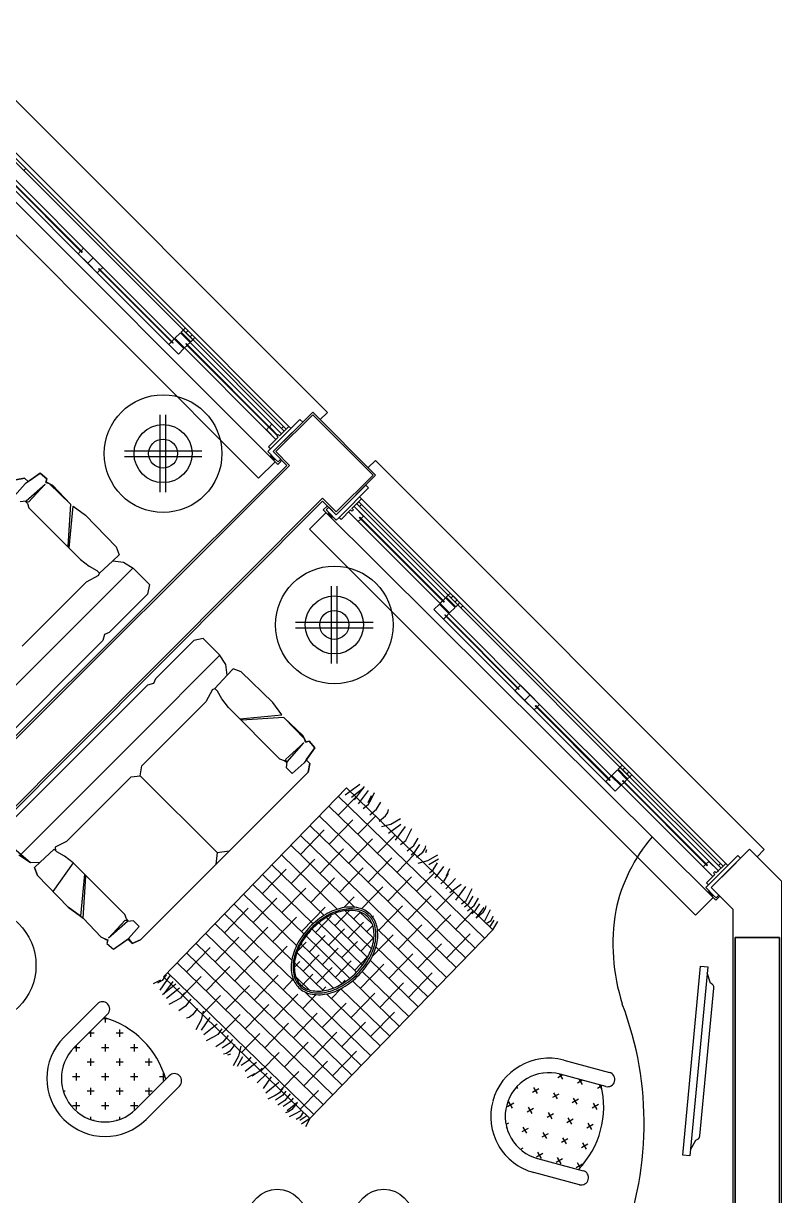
# Model space of a CAD drawing. Header units: millimetres. Extents: x -32319 to 9885, y 990 to 22164.
# Drawn here: x 5924 to 9843, y 15960 to 22017 of the extents above; entities that cross this region are included whole.
import ezdxf

# ---------------------------------------------------------------- set-up
doc = ezdxf.new("R2010")
doc.units = ezdxf.units.MM
doc.layers.add('furniture', color=34, linetype='Continuous')
for name, color, linetype, lineweight in [('plaster', 4, 'Continuous', 13), ('wall', 5, 'Continuous', 35), ('wind', 161, 'Continuous', 5)]:
    doc.layers.add(name, color=color, linetype=linetype, lineweight=lineweight)

msp = doc.modelspace()

# ---------------------------------------------------------------- linework, layer by layer
for p, q in [((7495.5, 20006.2), (5485.1, 22016.7)), ((7239.2, 19738.2), (5215.8, 21761.5)), ((7458.8, 19969.4), (7495.5, 20006.2)), ((7246.2, 19745.2), (7239.2, 19738.2)), ((7260.4, 19759.4), (7246.2, 19745.2)), ((7706.6, 19721.5), (7743.4, 19758.2)), ((9753.9, 17747.7), (7743.4, 19758.2)), ((7473.9, 19502.8), (7495.4, 19524.3)), ((9503.5, 17485.8), (7473.9, 19502.8)), ((9717.1, 17711), (9753.9, 17747.7))]:
    msp.add_line(p, q)
for points in [[(5413.8, 21818.1), (7297, 19934.9)], [(7205.1, 19786.4), (7201.5, 19782.9), (7222.7, 19761.7), (7226.3, 19765.2)], [(7672.1, 19559.7), (9555.3, 17676.5)]]:
    msp.add_lwpolyline(points)
at = {"layer": 'furniture', "ltscale": 0.3}
for p, q in [((7140.2, 19667.4), (5145.1, 21662.5)), ((7403.4, 19404.1), (7488.3, 19489)), ((9398.5, 17409), (7403.4, 19404.1)), ((9489.3, 17499.9), (9398.5, 17409))]:
    msp.add_line(p, q, dxfattribs=at)
at = {"layer": 'furniture'}
for p, q in [((6631.1, 19594), (6631.1, 19994)), ((6661.1, 19594), (6661.1, 19994)), ((6446.1, 19809), (6846.1, 19809)), ((6446.1, 19779), (6846.1, 19779)), ((7225, 19752.3), (7140.2, 19667.4)), ((6011.3, 19693.5), (5932.9, 19638.5)), ((5948.2, 19649.2), (6011.3, 19693.5)), ((6044.7, 19664), (6011.3, 19693.5)), ((6011.3, 19693.5), (6044.7, 19664)), ((5932.9, 19638.5), (5877.9, 19575.7)), ((5930.2, 19667.2), (5885.8, 19658.1)), ((5885.8, 19658.1), (5930.2, 19667.2)), ((5948.2, 19649.2), (5930.2, 19667.2)), ((5930.2, 19667.2), (5948.2, 19649.2)), ((5938.7, 19550.2), (6036.8, 19636.6)), ((6036.8, 19636.6), (5950.5, 19542.4)), ((6040.8, 19644.4), (6044.7, 19664)), ((6044.7, 19664), (6040.8, 19644.4)), ((6040.8, 19644.4), (6057.8, 19639.4)), ((6041.5, 19648), (6074.1, 19630.7)), ((6057.8, 19639.4), (6168.2, 19532.7)), ((6074.1, 19630.7), (6168.2, 19532.7)), ((5907.3, 19546.3), (5938.7, 19550.2)), ((5934.8, 19546.3), (5944.6, 19536.5)), ((5950.5, 19542.4), (5934.8, 19546.3)), ((5944.6, 19536.5), (5952.4, 19513)), ((5952.4, 19513), (6219.1, 19246.3)), ((6168.2, 19532.7), (6154.4, 19314.9)), ((6160.3, 19305.1), (6182, 19522.8)), ((6182, 19522.8), (6244.7, 19475.8)), ((6182, 19522.8), (6244.7, 19475.8)), ((6244.7, 19475.8), (6403.6, 19313)), ((6244.7, 19475.8), (6403.6, 19313)), ((6418.5, 19271), (6386.9, 19239.4)), ((6418.5, 19271), (6386.9, 19239.4)), ((6403.6, 19313), (6418.5, 19271)), ((6403.6, 19313), (6418.5, 19271)), ((6489.4, 19202.7), (6073.8, 18787.1)), ((6219.1, 19246.3), (6264.2, 19212.9)), ((6264.2, 19212.9), (6303.5, 19189.4)), ((6317.2, 19175.7), (6386.9, 19239.4)), ((6386.9, 19239.4), (6440.8, 19232.6)), ((6386.9, 19239.4), (6440.8, 19232.6)), ((6440.8, 19232.6), (6491.8, 19201.2)), ((6440.8, 19232.6), (6491.8, 19201.2)), ((6491.8, 19201.2), (6576.1, 19116.9)), ((6491.8, 19201.2), (6576.1, 19116.9)), ((6312.4, 19165), (6248.5, 19130.5)), ((6303.5, 19189.4), (6317.2, 19175.7)), ((6312.4, 19165), (6317.2, 19175.7)), ((6248.5, 19130.5), (5917.6, 18799.6)), ((6576.1, 19116.9), (6566.3, 19067.9)), ((6576.1, 19116.9), (6566.3, 19067.9)), ((7516.3, 18708.8), (7516.3, 19108.8)), ((7546.3, 18708.8), (7546.3, 19108.8)), ((6566.3, 19067.9), (6368.1, 18869.6)), ((6566.3, 19067.9), (6368.1, 18869.6)), ((7331.3, 18923.8), (7731.3, 18923.8)), ((6342.6, 18859.8), (6334.7, 18828.4)), ((6342.6, 18859.8), (6334.7, 18828.4)), ((6368.1, 18869.6), (6342.6, 18859.8)), ((6368.1, 18869.6), (6342.6, 18859.8)), ((6854.1, 18838.8), (6805.1, 18829)), ((6854.1, 18838.8), (6805.1, 18829)), ((6938.5, 18754.5), (6854.1, 18838.8)), ((6938.5, 18754.5), (6854.1, 18838.8)), ((7331.3, 18893.8), (7731.3, 18893.8)), ((6073.8, 18787.1), (5455.4, 18168.7)), ((6334.7, 18828.4), (5591.9, 18085.6)), ((6334.7, 18828.4), (5591.9, 18085.6)), ((6805.1, 18829), (6606.9, 18630.8)), ((6805.1, 18829), (6606.9, 18630.8)), ((6940, 18752.1), (6524.4, 18336.5)), ((6969.8, 18703.5), (6938.5, 18754.5)), ((6969.8, 18703.5), (6938.5, 18754.5)), ((6976.6, 18649.6), (6969.8, 18703.5)), ((6976.6, 18649.6), (6969.8, 18703.5)), ((7008.3, 18681.2), (6976.6, 18649.6)), ((7008.3, 18681.2), (6976.6, 18649.6)), ((7050.2, 18666.3), (7008.3, 18681.2)), ((7050.2, 18666.3), (7008.3, 18681.2)), ((7213, 18507.4), (7050.2, 18666.3)), ((7213, 18507.4), (7050.2, 18666.3)), ((6565.7, 18597.4), (5822.8, 17854.6)), ((6565.7, 18597.4), (5822.8, 17854.6)), ((6597.1, 18605.3), (6565.7, 18597.4)), ((6597.1, 18605.3), (6565.7, 18597.4)), ((6606.9, 18630.8), (6597.1, 18605.3)), ((6606.9, 18630.8), (6597.1, 18605.3)), ((6912.9, 18579.9), (6976.6, 18649.6)), ((6902.2, 18575.1), (6867.7, 18511.2)), ((6902.2, 18575.1), (6912.9, 18579.9)), ((6926.6, 18566.2), (6912.9, 18579.9)), ((6950.1, 18526.9), (6926.6, 18566.2)), ((6867.7, 18511.2), (6536.9, 18180.3)), ((6983.5, 18481.8), (6950.1, 18526.9)), ((7250.2, 18215.1), (6983.5, 18481.8)), ((7260.1, 18444.7), (7213, 18507.4)), ((7260.1, 18444.7), (7213, 18507.4)), ((7042.3, 18423), (7260.1, 18444.7)), ((7269.9, 18430.9), (7052.1, 18417.1)), ((7376.6, 18320.5), (7269.9, 18430.9)), ((7367.9, 18336.8), (7269.9, 18430.9)), ((6524.4, 18336.5), (5905.9, 17718.1)), ((7373.8, 18299.5), (7279.6, 18213.2)), ((7287.4, 18201.4), (7373.8, 18299.5)), ((7385.3, 18304.2), (7367.9, 18336.8)), ((7381.7, 18303.5), (7376.6, 18320.5)), ((7401.3, 18307.4), (7381.7, 18303.5)), ((7381.7, 18303.5), (7401.3, 18307.4)), ((7430.7, 18274), (7401.3, 18307.4)), ((7401.3, 18307.4), (7430.7, 18274)), ((7430.7, 18274), (7375.7, 18195.6)), ((7386.5, 18210.9), (7430.7, 18274)), ((6528.2, 18129.5), (6536.9, 18180.3)), ((7273.7, 18207.3), (7250.2, 18215.1)), ((7283.5, 18197.5), (7273.7, 18207.3)), ((7279.6, 18213.2), (7283.5, 18197.5)), ((7283.5, 18170), (7287.4, 18201.4)), ((7312.9, 18140.6), (7283.5, 18170)), ((7375.7, 18195.6), (7312.9, 18140.6)), ((7404.4, 18192.9), (7386.5, 18210.9)), ((7386.5, 18210.9), (7404.4, 18192.9)), ((7395.3, 18148.5), (7404.4, 18192.9)), ((7404.4, 18192.9), (7395.3, 18148.5)), ((6480.6, 18124), (6146.5, 17790)), ((6480.6, 18124), (6528.2, 18129.5)), ((6528.2, 18129.5), (6925.3, 17732.4)), ((6528.8, 17282), (7395.3, 18148.5)), ((7395.3, 18148.5), (6528.8, 17282)), ((7593.9, 18066.7), (6647.8, 17091.2)), ((7587.3, 18030.7), (7662.4, 18086.6)), ((8350.2, 17333.3), (7593.9, 18066.7)), ((7619.5, 18019.6), (7682.9, 18066.7)), ((7635.1, 18004.5), (7686.5, 18073.6)), ((7655.6, 17984.6), (7707.1, 18053.7)), ((7551.9, 18023.4), (8308.2, 17290)), ((7551.9, 17925.3), (7642.9, 18019.2)), ((7706, 17990.4), (7724.1, 18028)), ((7708.1, 17981.8), (7721.1, 18006)), ((7708.1, 17981.8), (7721.1, 18006)), ((7721.1, 18006), (7739.2, 18043.6)), ((7748.9, 17956.4), (7771.8, 17993.3)), ((7502.9, 17972.8), (8259.2, 17239.4)), ((7680.1, 17960.8), (7708.1, 17981.8)), ((7680.1, 17960.8), (7708.1, 17981.8)), ((7715, 17928.1), (7748.9, 17956.4)), ((7795.7, 17921.7), (7808, 17939.9)), ((7808, 17939.9), (7811.6, 17954.7)), ((7404.8, 17871.7), (8161.1, 17138.3)), ((7453.8, 17922.3), (8210.1, 17188.9)), ((7504.3, 17775.1), (7627, 17901.6)), ((7653, 17827.2), (7744.1, 17921.1)), ((7763.4, 17895.1), (7795.7, 17921.7)), ((7777.4, 17866.5), (7822.7, 17878.6)), ((7812.2, 17832.7), (7875.6, 17879.8)), ((7822.7, 17878.6), (7872.7, 17907.8)), ((7847.5, 17796.7), (7899.8, 17866.8)), ((5814.9, 17807.5), (5960.1, 17682)), ((7355.7, 17723), (7478.3, 17849.5)), ((7355.7, 17821.1), (8112, 17087.7)), ((7754.2, 17729.1), (7845.2, 17823)), ((7900.8, 17794.9), (7913.8, 17819.1)), ((7913.8, 17819.1), (7931.9, 17856.7)), ((7941.6, 17769.6), (7964.5, 17806.4)), ((6083.6, 17750.6), (6010.1, 17683)), ((6097.3, 17736.9), (6083.6, 17750.6)), ((6146.5, 17790), (6088.3, 17761.3)), ((6088.3, 17761.3), (6090.4, 17743.7)), ((7306.7, 17770.5), (7637.8, 17449.4)), ((7456.8, 17624.9), (7579.4, 17751.4)), ((7605.5, 17677), (7728.1, 17803.5)), ((7872.8, 17773.9), (7900.8, 17794.9)), ((7907.7, 17741.2), (7941.6, 17769.6)), ((7949.9, 17737.9), (7972.8, 17774.8)), ((7988.5, 17734.9), (8000.7, 17753)), ((8000.7, 17753), (8004.3, 17767.8)), ((8005.1, 17732.9), (8008.7, 17747.7)), ((5901.2, 17721.2), (5960.1, 17682)), ((6136.5, 17713.3), (6097.3, 17736.9)), ((6181.6, 17680), (6136.5, 17713.3)), ((6925.3, 17732.4), (6918.5, 17671.6)), ((6925.3, 17732.4), (6987.6, 17740.8)), ((7257.6, 17720), (7546.8, 17439.5)), ((7308.2, 17572.8), (7430.8, 17699.3)), ((7706.6, 17578.9), (7829.3, 17705.4)), ((7855.3, 17631.1), (7946.4, 17724.9)), ((7928.4, 17720), (7949.9, 17737.9)), ((7956.2, 17708.2), (7988.5, 17734.9)), ((7964.3, 17678), (8015.5, 17691.7)), ((8015.5, 17691.7), (8065.5, 17720.9)), ((8019.8, 17671.5), (8069.8, 17700.8)), ((5960.1, 17682), (6010.1, 17683)), ((5960.1, 17682), (6010.1, 17683)), ((5982.3, 17655.2), (6010.1, 17683)), ((6010.1, 17683), (5982.3, 17655.2)), ((5982.3, 17655.2), (5997.2, 17613.2)), ((5997.2, 17613.2), (5982.3, 17655.2)), ((6181.6, 17680), (6076.6, 17531.8)), ((6448.3, 17413.3), (6181.6, 17680)), ((7159.5, 17520.7), (7282.1, 17647.2)), ((7208.6, 17669.4), (7478.4, 17407.7)), ((7558, 17526.8), (7680.6, 17653.3)), ((7956.5, 17533), (8047.5, 17626.8)), ((8023.6, 17627.7), (8041.6, 17642.8)), ((8041.6, 17642.8), (8064.5, 17679.7)), ((8052.2, 17600), (8096.8, 17659.8)), ((8110.9, 17612.1), (8129, 17649.7)), ((5997.2, 17613.2), (6156, 17450.5)), ((6156, 17450.5), (5997.2, 17613.2)), ((6240.5, 17621.2), (6218.8, 17403.4)), ((6232.5, 17393.6), (6246.4, 17611.4)), ((7110.5, 17568.2), (7374.1, 17312.6)), ((7159.5, 17618.8), (7421.7, 17364.6)), ((7409.3, 17474.7), (7531.9, 17601.2)), ((7807.8, 17480.9), (7930.4, 17607.3)), ((8081.4, 17571.6), (8099.4, 17586.7)), ((8099.4, 17586.7), (8122.3, 17623.6)), ((8108.4, 17545.5), (8157.6, 17598.4)), ((8128.6, 17525.9), (8187.3, 17569.5)), ((7061.4, 17517.7), (7335.9, 17251.5)), ((7260.6, 17422.6), (7383.3, 17549.1)), ((7579.3, 17447.6), (7633.1, 17503.1)), ((7672, 17442), (7781.7, 17555.2)), ((7909, 17382.8), (8031.6, 17509.2)), ((8057.6, 17434.9), (8148.7, 17528.7)), ((8159.3, 17486.5), (8211.5, 17556.6)), ((8212.6, 17484.6), (8225.6, 17508.8)), ((8225.6, 17508.8), (8243.7, 17546.4)), ((8226.3, 17469.9), (8249.2, 17506.8)), ((9593.1, 17439), (9524.7, 17507)), ((6156, 17450.5), (6218.8, 17403.4)), ((6218.8, 17403.4), (6156, 17450.5)), ((6963.3, 17318.4), (7085.9, 17444.9)), ((7012.4, 17467.1), (7311.5, 17177)), ((7112, 17370.5), (7234.6, 17497)), ((7361.8, 17324.5), (7484.4, 17451)), ((7760.3, 17330.7), (7882.9, 17457.1)), ((8189.2, 17467.1), (8212.6, 17484.6)), ((8204.8, 17452), (8226.3, 17469.9)), ((8219.4, 17430.9), (8253.4, 17459.3)), ((8253.4, 17459.3), (8276.2, 17496.2)), ((8260.1, 17430.9), (8283, 17467.8)), ((8264.9, 17393.7), (8306.1, 17449)), ((8300.2, 17424.6), (8312.5, 17442.8)), ((8312.5, 17442.8), (8316.1, 17457.5)), ((6218.8, 17403.4), (6232.5, 17393.6)), ((6232.5, 17393.6), (6326.7, 17295.5)), ((6326.7, 17295.5), (6232.5, 17393.6)), ((6363.9, 17289.7), (6450.3, 17383.9)), ((6456.2, 17389.7), (6448.3, 17413.3)), ((6450.3, 17383.9), (6466, 17379.9)), ((6466, 17379.9), (6456.2, 17389.7)), ((6963.3, 17416.5), (7323.6, 17067.2)), ((7213.1, 17272.4), (7335.7, 17398.9)), ((7433.9, 17320), (7515.7, 17404.3)), ((7490.2, 17396.3), (7702.7, 17190.3)), ((7533.1, 17354.7), (7609.7, 17433.8)), ((7534.9, 17418.4), (7723.3, 17235.7)), ((7588, 17432.3), (7735.6, 17289.2)), ((7632.2, 17389.5), (7666.5, 17424.9)), ((7661.1, 17426.9), (7727.9, 17362)), ((7729.4, 17400), (7734.2, 17405)), ((8010.1, 17284.7), (8132.7, 17411.1)), ((8158.8, 17336.8), (8249.8, 17430.7)), ((8242.1, 17415.8), (8260.1, 17430.9)), ((8267.9, 17397.9), (8300.2, 17424.6)), ((8307.1, 17377), (8320.1, 17401.2)), ((8316.4, 17366), (8341.7, 17382.2)), ((8320.1, 17401.2), (8338.2, 17438.8)), ((8334.7, 17347), (8357.6, 17383.9)), ((8341.7, 17382.2), (8351.8, 17403.6)), ((8351.8, 17403.6), (8352.3, 17404.1)), ((9593.1, 15668.1), (9593.1, 17439)), ((6462.1, 17376), (6363.9, 17289.7)), ((6493.5, 17380), (6462.1, 17376)), ((6467.9, 17287.7), (6522.9, 17350.5)), ((6522.9, 17350.5), (6493.5, 17380)), ((6914.3, 17365.9), (7670.6, 16632.5)), ((7064.5, 17220.3), (7187.1, 17346.8)), ((7404.1, 16357.7), (8350.2, 17333.3)), ((7416.1, 17337.3), (7645.9, 17114.4)), ((7451, 17368.9), (7676.5, 17150.2)), ((7501.4, 17254.6), (7583.1, 17338.9)), ((7600.5, 17289.3), (7682.2, 17373.6)), ((7699.6, 17324.1), (7730.1, 17355.5)), ((7753.8, 17337), (8063, 17037.1)), ((7861.4, 17232.6), (7984.1, 17359)), ((8350.2, 17333.3), (8376.8, 17376.8)), ((6326.7, 17295.5), (6360, 17281.8)), ((6359.3, 17278.2), (6326.7, 17295.5)), ((6360, 17281.8), (6356.1, 17262.2)), ((6360, 17281.8), (6356.1, 17262.2)), ((6356.1, 17262.2), (6389.4, 17232.8)), ((6356.1, 17262.2), (6389.4, 17232.8)), ((6389.4, 17232.8), (6467.9, 17287.7)), ((6428.7, 17260.3), (6463.4, 17284.6)), ((6485.7, 17262.4), (6461.8, 17286.2)), ((6463.4, 17284.6), (6485.7, 17262.4)), ((6467.9, 17287.7), (6485.7, 17262.4)), ((6485.7, 17262.4), (6528.8, 17282)), ((6528.8, 17282), (6485.7, 17262.4)), ((6816.2, 17264.8), (7572.5, 16531.4)), ((6865.3, 17315.3), (7621.6, 16581.9)), ((6915.8, 17168.2), (7038.4, 17294.7)), ((7340.8, 17223.9), (7384.9, 17269.4)), ((7359, 17261.8), (7572.2, 17055)), ((7385.4, 17301.6), (7611.2, 17082.6)), ((7402.3, 17219.9), (7484, 17304.1)), ((7568.8, 17189.2), (7650.6, 17273.5)), ((7667.9, 17223.9), (7736, 17294.1)), ((7727.4, 17195.5), (7835.4, 17306.9)), ((7962.6, 17134.5), (8085.2, 17260.9)), ((8111.3, 17186.6), (8233.9, 17313)), ((6389.4, 17232.8), (6428.7, 17260.3)), ((6767.1, 17116.1), (6889.7, 17242.5)), ((6767.2, 17214.2), (7523.5, 16480.8)), ((7165.6, 17122.2), (7288.2, 17248.7)), ((7338.1, 17216.7), (7527.7, 17032.7)), ((7370.6, 17119.7), (7452.3, 17204)), ((7469.7, 17154.5), (7551.4, 17238.8)), ((7746.7, 17245.7), (8013.9, 16986.5)), ((7813.9, 17082.4), (7936.5, 17208.8)), ((6718.1, 17163.6), (7474.4, 16430.2)), ((6868.3, 17018), (6990.9, 17144.5)), ((7016.9, 17070.1), (7139.6, 17196.6)), ((7324.3, 17139.4), (7353.2, 17169.3)), ((7325.4, 17163.6), (7475.1, 17018.4)), ((7537.1, 17089.1), (7618.9, 17173.4)), ((7636.3, 17123.8), (7705.3, 17195)), ((7665.3, 17030.2), (7787.9, 17156.7)), ((7717, 17176.4), (7964.9, 16936)), ((9332.3, 16169.2), (9424.5, 17146.2)), ((9461.6, 17142.6), (9369.4, 16165.7)), ((9424.5, 17146.2), (9461.6, 17142.6)), ((6683.6, 17098.9), (6630.1, 17022.1)), ((6661.4, 17100.3), (6641.3, 17071.7)), ((6647.8, 17091.2), (7404.1, 16357.7)), ((6669.1, 17113), (7425.4, 16379.6)), ((6747.4, 16994.6), (6842.2, 17092.3)), ((7118.1, 16972), (7240.7, 17098.5)), ((7331.4, 17092.3), (7403.7, 17022.2)), ((7362.9, 17044.3), (7420.7, 17103.9)), ((7438, 17054.3), (7519.8, 17138.6)), ((7675.6, 17118.3), (7915.8, 16885.4)), ((7915.1, 16984.3), (8037.7, 17110.7)), ((9476.1, 17057.1), (9458.6, 17111.4)), ((6632.6, 17073.5), (6595.6, 17054.2)), ((6641.3, 17071.7), (6617.5, 17058)), ((6711.3, 17051.9), (6643.8, 16998.3)), ((6695.7, 17067), (6650.6, 17002.2)), ((6731.8, 17032.1), (6664.3, 16978.5)), ((6969.4, 16919.9), (7092, 17046.4)), ((7266.8, 17024.1), (7318.9, 17077.9)), ((7467.7, 17017.5), (7488.1, 17038.5)), ((7516.6, 16978.1), (7566.9, 17030.1)), ((7565.2, 17029.1), (7817.7, 16784.2)), ((7565.9, 17051.2), (7587.2, 17073.2)), ((7625.1, 17069.2), (7866.8, 16834.8)), ((7766.4, 16932.2), (7889, 17058.6)), ((9421.2, 16268.6), (9493.2, 17031.9)), ((6712.5, 16965.9), (6675.4, 16946.7)), ((6736.2, 16979.6), (6712.5, 16965.9)), ((6756.3, 17008.3), (6736.2, 16979.6)), ((6790.1, 16974.4), (6762.8, 16939.6)), ((6848.6, 16896.5), (6943.4, 16994.2)), ((7219.2, 16873.9), (7341.9, 17000.4)), ((7367.9, 16926), (7438.1, 16998.4)), ((7381.4, 17011.1), (7719.6, 16683.1)), ((7491.5, 17002.4), (7768.7, 16733.7)), ((7617.7, 16880), (7740.4, 17006.5)), ((6133.5, 16777.8), (6306.5, 16950.7)), ((6359.5, 16897.7), (6186.6, 16724.8)), ((6762.8, 16939.6), (6726.7, 16915.6)), ((6824.6, 16927), (6799, 16893.9)), ((6853.7, 16913.9), (6843, 16868.2)), ((7070.6, 16821.8), (7193.2, 16948.3)), ((7320.4, 16775.8), (7443, 16902.3)), ((7469.1, 16827.9), (7591.7, 16954.4)), ((7718.9, 16782), (7841.5, 16908.4)), ((6361.4, 16873.9), (6335.7, 16873.9)), ((6346.7, 16878.6), (6346.7, 16855.2)), ((6781.2, 16881), (6766.5, 16877)), ((6799, 16893.9), (6781.2, 16881)), ((6843, 16868.2), (6815.3, 16817.3)), ((6888.5, 16880.1), (6843.3, 16815.3)), ((6925.5, 16845.9), (6857, 16791.6)), ((6949.7, 16798.4), (7044.5, 16896.2)), ((7171.7, 16723.7), (7294.3, 16850.2)), ((7570.2, 16729.8), (7692.8, 16856.3)), ((6290.5, 16798.9), (6260.7, 16798.9)), ((6271.7, 16809.9), (6271.7, 16780.2)), ((6440.5, 16798.9), (6403, 16798.9)), ((6421.7, 16817.7), (6421.7, 16780.2)), ((6905.2, 16779), (6868.2, 16759.8)), ((6929, 16792.7), (6905.2, 16779)), ((6949.1, 16821.4), (6929, 16792.7)), ((6982.8, 16787.5), (6955.6, 16752.7)), ((7050.9, 16700.3), (7145.7, 16798.1)), ((7421.5, 16677.7), (7544.2, 16804.2)), ((6215.5, 16723.9), (6185.7, 16723.9)), ((6196.7, 16734.9), (6196.7, 16705.2)), ((6365.5, 16723.9), (6328, 16723.9)), ((6346.7, 16742.7), (6346.7, 16705.2)), ((6515.5, 16723.9), (6478, 16723.9)), ((6496.7, 16742.7), (6496.7, 16705.2)), ((6955.6, 16752.7), (6919.4, 16728.7)), ((6987.4, 16745.4), (6951.2, 16721.4)), ((7004.7, 16767.4), (6987.4, 16745.4)), ((7017.3, 16740.1), (6991.7, 16707)), ((7047.7, 16732.9), (7035.7, 16681.3)), ((7272.9, 16625.6), (7395.5, 16752.1)), ((6271.7, 16667.7), (6271.7, 16630.2)), ((6421.7, 16667.7), (6421.7, 16630.2)), ((6571.7, 16667.7), (6571.7, 16630.2)), ((6973.9, 16694.2), (6959.2, 16690.1)), ((6991.7, 16707), (6973.9, 16694.2)), ((6994.1, 16690.4), (6979.5, 16686.4)), ((7035.7, 16681.3), (7008, 16630.4)), ((7055.9, 16677.6), (7028.3, 16626.7)), ((7085.3, 16656.7), (7049.2, 16632.7)), ((7099.8, 16675.2), (7085.3, 16656.7)), ((7152, 16602.2), (7246.8, 16700)), ((7522.7, 16579.6), (7645.3, 16706.1)), ((8717.5, 16659.6), (8953.7, 16596.4)), ((6140.5, 16648.9), (6136.6, 16648.9)), ((6290.5, 16648.9), (6253, 16648.9)), ((6440.5, 16648.9), (6403, 16648.9)), ((6590.5, 16648.9), (6553, 16648.9)), ((7128.5, 16647.4), (7070, 16601)), ((7143.2, 16600.6), (7107, 16576.6)), ((7157.7, 16619.1), (7143.2, 16600.6)), ((7253.2, 16504.1), (7348, 16601.9)), ((7374, 16527.5), (7496.6, 16654)), ((6215.5, 16573.9), (6178, 16573.9)), ((6196.7, 16592.7), (6196.7, 16555.2)), ((6365.5, 16573.9), (6328, 16573.9)), ((6346.7, 16592.7), (6346.7, 16555.2)), ((6515.5, 16573.9), (6478, 16573.9)), ((6496.7, 16592.7), (6496.7, 16555.2)), ((6505.1, 16406.3), (6678, 16579.2)), ((6656.6, 16573.9), (6628, 16573.9)), ((6646.7, 16592.7), (6646.7, 16555.2)), ((7118.2, 16588.4), (7081.1, 16569.2)), ((7184.7, 16592.9), (7133.3, 16542.1)), ((7204.9, 16573.3), (7163.1, 16513.3)), ((7245.2, 16543.9), (7176.7, 16489.5)), ((8609.3, 16589.2), (8607.4, 16592.5)), ((8711.9, 16583.5), (8686.1, 16568.6)), ((8711.7, 16561.8), (8696.9, 16587.5)), ((8934.3, 16523.9), (8698, 16587.2)), ((8814.4, 16556), (8788.6, 16541.2)), ((8814.2, 16534.3), (8799.3, 16560.1)), ((6140.5, 16498.9), (6130.8, 16498.9)), ((6290.5, 16498.9), (6253, 16498.9)), ((6271.7, 16517.7), (6271.7, 16480.2)), ((6440.5, 16498.9), (6403, 16498.9)), ((6421.7, 16517.7), (6421.7, 16480.2)), ((6590.5, 16498.9), (6553, 16498.9)), ((6731, 16526.2), (6558.1, 16353.2)), ((6571.7, 16517.7), (6571.7, 16480.2)), ((7224.9, 16476.9), (7187.9, 16457.7)), ((7248.7, 16490.6), (7224.9, 16476.9)), ((7263.8, 16477.4), (7227.6, 16453.4)), ((7265.4, 16514.6), (7248.7, 16490.6)), ((7281.1, 16499.4), (7263.8, 16477.4)), ((7302.5, 16485.4), (7275.3, 16450.7)), ((7354.3, 16406), (7449.1, 16503.8)), ((8479.4, 16514.2), (8474.6, 16522.6)), ((8588.7, 16512.4), (8556.2, 16493.6)), ((8581.8, 16486.8), (8563.1, 16519.2)), ((8691.2, 16484.9), (8658.7, 16466.2)), ((8684.3, 16459.3), (8665.5, 16491.8)), ((8911.3, 16525.4), (8891, 16513.7)), ((8914.6, 16510.4), (8901.8, 16532.6)), ((6215.5, 16423.9), (6178, 16423.9)), ((6196.7, 16442.7), (6196.7, 16405.2)), ((6365.5, 16423.9), (6328, 16423.9)), ((6346.7, 16442.7), (6346.7, 16405.2)), ((6515.5, 16423.9), (6478, 16423.9)), ((6496.7, 16442.7), (6496.7, 16405.2)), ((7275.3, 16450.7), (7239.1, 16426.7)), ((7303.9, 16444.8), (7267.7, 16420.8)), ((7341.2, 16441.1), (7287.2, 16398.3)), ((7318.3, 16463.3), (7303.9, 16444.8)), ((7337.1, 16438), (7311.4, 16404.9)), ((8422.5, 16428.1), (8422.4, 16427.7)), ((8458.8, 16437.4), (8426.3, 16418.6)), ((8451.9, 16411.8), (8433.2, 16444.2)), ((8554.4, 16384.3), (8535.6, 16416.8)), ((8793.6, 16457.5), (8761.1, 16438.7)), ((8786.7, 16431.9), (8768, 16464.3)), ((8896.1, 16430), (8863.6, 16411.3)), ((8889.2, 16404.4), (8870.5, 16436.9)), ((6186.6, 16406.6), (6186.9, 16406.3)), ((6271.7, 16367.7), (6271.7, 16353)), ((6421.7, 16367.7), (6421.7, 16353.5)), ((7293.6, 16392.1), (7278.9, 16388)), ((7311.4, 16404.9), (7293.6, 16392.1)), ((7335.4, 16385.7), (7298.3, 16366.5)), ((7334, 16354), (7333.4, 16353.5)), ((7355.1, 16364.7), (7334, 16354)), ((7359.1, 16399.4), (7335.4, 16385.7)), ((7389.9, 16372.8), (7353.8, 16348.8)), ((7370.5, 16390.6), (7355.1, 16364.7)), ((7404.1, 16357.7), (7361.5, 16329.9)), ((7404.1, 16357.7), (7382.7, 16315.3)), ((8561.3, 16409.9), (8528.8, 16391.2)), ((8663.7, 16382.5), (8631.2, 16363.7)), ((8656.8, 16356.9), (8638.1, 16389.3)), ((8766.2, 16355), (8733.7, 16336.3)), ((8759.3, 16329.4), (8740.5, 16361.9)), ((6290.5, 16348.9), (6284.6, 16348.9)), ((6407.4, 16348.9), (6403, 16348.9)), ((8431.4, 16334.9), (8418.6, 16327.6)), ((8424.5, 16309.3), (8421.5, 16314.4)), ((8533.8, 16307.5), (8501.3, 16288.7)), ((8526.9, 16281.9), (8508.2, 16314.3)), ((8868.6, 16327.6), (8836.1, 16308.8)), ((8861.7, 16301.9), (8843, 16334.4)), ((8636.3, 16280), (8603.8, 16261.3)), ((8629.4, 16254.4), (8610.6, 16286.9)), ((8738.7, 16252.6), (8706.2, 16233.8)), ((8731.8, 16226.9), (8713.1, 16259.4)), ((8834.3, 16199.5), (8815.5, 16232)), ((9372.3, 16197), (9399.7, 16247)), ((8483, 16208), (8480.7, 16211.9)), ((8506.4, 16205), (8494.1, 16197.9)), ((8608.8, 16177.6), (8576.3, 16158.8)), ((8601.9, 16151.9), (8583.2, 16184.4)), ((8841.2, 16225.1), (8808.7, 16206.4)), ((8581.5, 16152.1), (8817.7, 16088.8)), ((8711.3, 16150.1), (8678.8, 16131.4)), ((8704.4, 16124.5), (8685.6, 16157)), ((8813.7, 16122.7), (8781.2, 16103.9)), ((8802.4, 16104.8), (8788.1, 16129.5)), ((9369.4, 16165.7), (9332.3, 16169.2)), ((8798.3, 16016.4), (8562.1, 16079.7))]:
    msp.add_line(p, q, dxfattribs=at)
for centre, radius in [((6646.1, 19794), 304), ((6646.1, 19794), 150), ((6646.1, 19794), 75), ((7531.3, 18908.8), 304), ((7531.3, 18908.8), 150), ((7531.3, 18908.8), 75), ((5685.2, 17149.7), 304), ((7236.6, 15843.2), 150), ((7786.6, 15843.2), 150)]:
    msp.add_circle(centre, radius, dxfattribs=at)
for centre, radius, start, end in [((9833.2, 17250.3), 867.1, 139.50147, 167.81951), ((7631.5, 17169.2), 283.3, 102.04534, 120.36243), ((7614.6, 17248.5), 202.3, 77.59341, 102.04534), ((7631.9, 17327.3), 121.5, 45.88, 77.59341), ((7687.4, 17073.8), 393.8, 120.36243, 135.88), ((7687.4, 17073.8), 384.4, 120.36243, 135.88), ((7687, 17073.3), 378.3, 120.8243, 135.88), ((7631.5, 17169.2), 273.9, 102.04534, 120.36243), ((7629.9, 17168.9), 267, 102.8802, 120.8243), ((7611.9, 17247.8), 186, 78.41127, 102.8802), ((7614.6, 17248.5), 192.9, 77.59341, 102.04534), ((7627.9, 17325.7), 106.5, 45.88, 78.41127), ((7631.9, 17327.3), 112.1, 45.88, 77.59341), ((7627.9, 17325.7), 106.5, 13.34873, 45.88), ((7631.9, 17327.3), 112.1, 14.16659, 45.88), ((7631.9, 17327.3), 121.5, 14.16659, 45.88), ((10003, 17262.3), 1031.6, 170.46081, 197.61461), ((7687.4, 17073.8), 393.8, 135.88, 151.39757), ((7687.4, 17073.8), 384.4, 135.88, 151.39757), ((7687, 17073.3), 378.3, 135.88, 150.9357), ((7550.5, 17307.4), 186, 348.8798, 13.34873), ((7553.6, 17307.6), 192.9, 349.71466, 14.16659), ((7553.6, 17307.6), 202.3, 349.71466, 14.16659), ((7590.3, 17126.7), 283.3, 151.39757, 169.71466), ((7471, 17323), 267, 330.9357, 348.8798), ((7473.9, 17322), 273.9, 331.39757, 349.71466), ((7473.9, 17322), 283.3, 331.39757, 349.71466), ((7590.3, 17126.7), 273.9, 151.39757, 169.71466), ((7589.7, 17127.3), 267, 150.9357, 168.8798), ((7510.6, 17141.2), 202.3, 169.71466, 194.16659), ((7510.6, 17141.2), 192.9, 169.71466, 194.16659), ((7510.2, 17143), 186, 168.8798, 193.34873), ((7373.7, 17377.1), 378.3, 315.88, 330.9357), ((7376.9, 17374.9), 384.4, 315.88, 331.39757), ((7376.9, 17374.9), 393.8, 315.88, 331.39757), ((7432.3, 17121.4), 121.5, 194.16659, 225.88), ((7432.3, 17121.4), 112.1, 194.16659, 225.88), ((7432.8, 17124.6), 106.5, 193.34873, 225.88), ((7373.7, 17377.1), 378.3, 300.8243, 315.88), ((7376.9, 17374.9), 384.4, 300.36243, 315.88), ((7376.9, 17374.9), 393.8, 300.36243, 315.88), ((7432.3, 17121.4), 121.5, 225.88, 257.59341), ((7432.3, 17121.4), 112.1, 225.88, 257.59341), ((7432.8, 17124.6), 106.5, 225.88, 258.41127), ((7448.8, 17202.5), 186, 258.41127, 282.8802), ((7432.7, 17279.6), 273.9, 282.04534, 300.36243), ((7430.7, 17281.5), 267, 282.8802, 300.8243), ((7432.7, 17279.6), 283.3, 282.04534, 300.36243), ((9469.3, 17034.1), 24, 354.60933, 73.49721), ((6333, 16924.2), 37.5, 315, 135), ((7449.6, 17200.3), 202.3, 257.59341, 282.04534), ((7449.6, 17200.3), 192.9, 257.59341, 282.04534), ((7394.8, 16332.9), 1738.1, 337.50974, 20.79718), ((6212.5, 16432.2), 466.1, 16.10345, 73.89655), ((6345.7, 16565.7), 300, 135, 225), ((6345.7, 16565.7), 225, 135, 225), ((8639.8, 16369.9), 300, 75, 165), ((8639.8, 16369.9), 225, 75, 165), ((8944, 16560.1), 37.5, 255, 75), ((6704.5, 16552.7), 37.5, 315, 135), ((8457.7, 16418.4), 466.1, 316.10345, 13.89655), ((8639.7, 16369.4), 300, 165, 255), ((8639.7, 16369.4), 225, 165, 255), ((6346, 16565.4), 300, 225, 315), ((6346, 16565.4), 225, 225, 315), ((9397.3, 16270.9), 24, 275.72146, 354.60933), ((8808, 16052.6), 37.5, 255, 75)]:
    msp.add_arc(centre, radius, start, end, dxfattribs=at)
at = {"layer": 'plaster'}
for p, q in [((7420.5, 20007.7), (7215.7, 19804.1)), ((7744.9, 19683.2), (7420.5, 20007.7)), ((7215.7, 19804.1), (7286.1, 19733.2)), ((7286.1, 19733.2), (5152.3, 17605.9)), ((7744.9, 19683.2), (7541.3, 19478.4)), ((7470.5, 19548.8), (5343.2, 17415)), ((7541.3, 19478.4), (7470.6, 19548.9)), ((9843.1, 14924.2), (9843.1, 17585)), ((9593.1, 17439), (9593.1, 15668.1))]:
    msp.add_line(p, q, dxfattribs=at)
at = {"layer": 'plaster', "ltscale": 4}
for p, q in [((9479.6, 17551.8), (9678, 17750.1)), ((9678, 17750.1), (9843.1, 17585)), ((9593.1, 17439), (9479.6, 17551.8))]:
    msp.add_line(p, q, dxfattribs=at)
at = {"layer": 'wall'}
for p, q in [((7229.8, 19804.1), (7419.9, 19994.1)), ((7419.9, 19994.1), (7731.4, 19682.6)), ((7300.3, 19733.2), (7229.8, 19804.1)), ((7300.3, 19733.2), (5166.5, 17605.9)), ((7541.3, 19492.5), (7731.4, 19682.6)), ((7470.5, 19563), (5343.2, 17429.2)), ((7470.5, 19563), (7541.3, 19492.5)), ((9832.9, 17293.3), (9603.8, 17293.3))]:
    msp.add_line(p, q, dxfattribs=at)
at = {"layer": 'wall', "ltscale": 4}
for p, q in [((9603.1, 15658.1), (9603.1, 17293.3)), ((9603.1, 17293.3), (9832.9, 17293.3)), ((9832.9, 17293.3), (9833.1, 14934.2))]:
    msp.add_line(p, q, dxfattribs=at)
at = {"layer": 'wind'}
for p, q in [((5816.1, 21275.3), (6386.1, 20704.4)), ((5937, 21266.6), (6927, 20276.6)), ((6357.8, 20676.1), (5787.4, 21246.5)), ((5850.4, 21210.6), (6227, 20833)), ((5852.5, 21212.7), (6229.2, 20835.1)), ((6916.4, 20266), (5926.4, 21256)), ((6696.1, 20364), (6319, 20741.1)), ((6698.2, 20366.1), (6321.1, 20743.2)), ((6357.8, 20676.1), (6725.4, 20308.5)), ((6753.7, 20336.8), (6386.1, 20704.4)), ((6736, 20418.1), (7258.1, 19896)), ((7229.8, 19867.7), (6707.7, 20389.8)), ((8155.3, 18998.7), (7633.2, 19520.8)), ((7605, 19492.5), (8127.5, 18970.9)), ((8616.1, 18417.7), (8045.7, 18988.1)), ((8074.5, 19016.9), (8644.4, 18446)), ((9174.8, 18007.6), (8184.8, 18997.5)), ((8195.4, 19008.2), (9185.4, 18018.2)), ((8108.8, 18952.2), (8485.4, 18574.6)), ((8110.9, 18954.3), (8487.5, 18576.7)), ((8954.4, 18105.6), (8577.3, 18482.7)), ((8956.5, 18107.7), (8579.4, 18484.8)), ((8616.1, 18417.7), (8983.8, 18050.1)), ((9012, 18078.3), (8644.4, 18446)), ((9488.2, 17609.3), (8966.1, 18131.4)), ((8994.4, 18159.7), (9516.4, 17637.6)), ((9524.7, 17507), (9510.6, 17492.8))]:
    msp.add_line(p, q, dxfattribs=at)
at = {"layer": 'wind', "color": 250}
for p, q in [((6256.4, 20777.5), (6284.7, 20805.8)), ((6256.4, 20777.5), (6284.7, 20805.8)), ((6707.7, 20389.8), (6736, 20418.1)), ((6750.2, 20432.2), (6760.8, 20442.8)), ((6774.9, 20428.7), (6764.3, 20418.1)), ((6675.9, 20358), (6689, 20371.1)), ((6689, 20371.1), (6696.1, 20364)), ((6691.1, 20373.2), (6704.2, 20386.3)), ((6698.2, 20366.1), (6691.1, 20373.2)), ((6696.1, 20364), (6698.2, 20366.1)), ((6725.4, 20308.5), (6753.7, 20336.8)), ((7247.5, 19885.4), (7297, 19934.9)), ((7297, 19934.9), (7307.6, 19924.3)), ((7190.9, 19828.8), (7240.4, 19878.3)), ((7240.4, 19878.3), (7229.8, 19867.7)), ((7240.4, 19892.5), (7233.3, 19885.4)), ((7233.3, 19885.4), (7240.4, 19892.5)), ((7233.3, 19885.4), (7240.4, 19878.3)), ((7240.4, 19878.3), (7233.3, 19885.4)), ((7247.5, 19885.4), (7240.4, 19892.5)), ((7240.4, 19892.5), (7247.5, 19885.4)), ((7258.1, 19896), (7247.5, 19885.4)), ((7201.5, 19818.2), (7190.9, 19828.8)), ((7672.1, 19559.7), (7661.5, 19570.3)), ((7566.1, 19453.6), (7615.6, 19503.1)), ((7615.6, 19503.1), (7605, 19492.5)), ((7615.6, 19503.1), (7622.6, 19496)), ((7622.6, 19496), (7615.6, 19503.1)), ((7622.6, 19510.2), (7672.1, 19559.7)), ((7633.2, 19520.8), (7622.6, 19510.2)), ((7629.7, 19503.1), (7622.6, 19510.2)), ((7622.6, 19510.2), (7629.7, 19503.1)), ((7622.6, 19496), (7629.7, 19503.1)), ((7629.7, 19503.1), (7622.6, 19496)), ((7555.5, 19464.2), (7566.1, 19453.6)), ((8155.7, 19027.5), (8166.3, 19038.1)), ((8046.2, 18988.6), (8074.5, 19016.9)), ((8101.7, 18959.2), (8103.8, 18961.3)), ((8108.8, 18952.2), (8101.7, 18959.2)), ((8103.8, 18961.3), (8110.9, 18954.3)), ((8110.9, 18954.3), (8124, 18967.4)), ((8127.5, 18970.9), (8155.8, 18999.2)), ((8095.7, 18939.1), (8108.8, 18952.2)), ((8514.7, 18519.1), (8543, 18547.4)), ((8514.7, 18519.1), (8543, 18547.4)), ((9008.5, 18173.8), (9019.1, 18184.4)), ((9033.3, 18170.3), (9022.7, 18159.7)), ((8934.3, 18099.6), (8947.3, 18112.6)), ((8947.3, 18112.6), (8954.4, 18105.6)), ((8949.5, 18114.8), (8962.5, 18127.8)), ((8956.5, 18107.7), (8949.5, 18114.8)), ((8966.1, 18131.4), (8994.4, 18159.7)), ((8954.4, 18105.6), (8956.5, 18107.7)), ((8983.8, 18050.1), (9012, 18078.3)), ((9498.8, 17634.1), (9491.7, 17627)), ((9491.7, 17627), (9498.8, 17634.1)), ((9491.7, 17627), (9498.8, 17619.9)), ((9498.8, 17619.9), (9491.7, 17627)), ((9505.8, 17627), (9498.8, 17634.1)), ((9498.8, 17634.1), (9505.8, 17627)), ((9505.8, 17627), (9555.3, 17676.5)), ((9516.4, 17637.6), (9505.8, 17627)), ((9555.3, 17676.5), (9565.9, 17665.9)), ((9455, 17576.2), (9498.8, 17619.9)), ((9465.2, 17565.1), (9455, 17576.2)), ((9498.8, 17619.9), (9488.2, 17609.3)), ((9510.6, 17492.8), (9503.5, 17485.8))]:
    msp.add_line(p, q, dxfattribs=at)
at = {"layer": 'wind'}
for points in [[(5926.4, 21256), (5389, 21793.4), (5399.6, 21804), (5937, 21266.6)], [(7272.2, 19910.2), (6785.5, 20396.9), (6796.1, 20407.5), (7282.8, 19920.8)], [(8184.8, 18997.5), (7647.4, 19534.9), (7658, 19545.5), (8195.4, 19008.2)], [(9530.6, 17651.7), (9043.9, 18138.4), (9054.5, 18149.1), (9541.2, 17662.3)]]:
    msp.add_lwpolyline(points, close=True, dxfattribs=at)
at = {"layer": 'wind', "color": 250}
for points in [[(6235.3, 20855.4), (6222.1, 20842.2), (6229.2, 20835.1), (6227, 20833), (6220, 20840.1), (6206.9, 20827), (6256.4, 20777.5), (6284.7, 20805.9)], [(6284.7, 20805.9), (6256.4, 20777.5), (6305.9, 20728), (6319, 20741.1), (6311.9, 20748.2), (6314, 20750.3), (6321.1, 20743.2), (6334.2, 20756.3)], [(6736, 20418.1), (6707.7, 20389.8), (6757.2, 20340.3), (6770.3, 20353.4), (6763.2, 20360.5), (6765.4, 20362.6), (6772.4, 20355.5), (6785.5, 20368.6)], [(6739.5, 20421.6), (6750.2, 20432.2), (6799.7, 20382.7), (6789, 20372.1)], [(6704.2, 20386.3), (6691.1, 20373.2), (6698.2, 20366.1), (6696.1, 20364), (6689, 20371.1), (6675.9, 20358), (6725.4, 20308.5), (6753.7, 20336.8)], [(7193.4, 19930.3), (7180.3, 19917.2), (7229.8, 19867.7), (7240.4, 19878.3), (7233.3, 19885.4), (7235.8, 19887.9)], [(7368.2, 19955.7), (7321.7, 19910.2), (7215.7, 19804.1), (7254.6, 19765.2), (7240.4, 19751.1), (7229.8, 19761.7), (7187.4, 19804.1), (7201.5, 19818.2), (7212.1, 19828.8), (7353.5, 19970.3)], [(7208.6, 19945.5), (7195.5, 19932.4), (7202.6, 19925.4), (7237.9, 19890), (7240.4, 19892.5), (7247.5, 19885.4), (7258.1, 19896)], [(7268.7, 19934.9), (7258.1, 19924.3), (7272.2, 19910.2), (7282.8, 19920.8)], [(7693.4, 19630.4), (7647.4, 19584.4), (7541.3, 19478.4), (7502.4, 19517.3), (7488.3, 19503.1), (7498.9, 19492.5), (7541.3, 19450.1), (7555.5, 19464.2), (7566.1, 19474.8), (7707.5, 19616.3)], [(7682.7, 19471.3), (7633.2, 19520.8), (7622.6, 19510.2), (7629.7, 19503.1), (7622.6, 19496), (7615.6, 19503.1), (7605, 19492.5), (7654.5, 19443.1), (7667.5, 19456.1), (7660.5, 19463.2), (7662.6, 19465.3), (7669.7, 19458.2)], [(7658, 19545.5), (7647.4, 19534.9), (7661.5, 19520.8), (7672.1, 19531.4)], [(8105.8, 19048.2), (8093.2, 19035.6), (8100.3, 19028.5), (8098.1, 19026.4), (8091.1, 19033.5), (8078, 19020.3), (8127.5, 18970.9), (8155.3, 18998.7)], [(8109.8, 19052.2), (8120.4, 19062.8), (8169.9, 19013.4), (8159.3, 19002.7)], [(8074.5, 19016.9), (8045.7, 18988.1), (8095.2, 18938.6), (8108.8, 18952.2), (8101.7, 18959.2), (8103.8, 18961.3), (8110.9, 18954.3), (8123.9, 18967.3)], [(8543.1, 18547.5), (8493.6, 18597), (8480.5, 18583.8), (8487.5, 18576.7), (8485.4, 18574.6), (8478.3, 18581.7), (8465.2, 18568.6), (8514.7, 18519.1)], [(8543.1, 18547.5), (8514.7, 18519.1), (8564.2, 18469.6), (8577.3, 18482.7), (8570.2, 18489.7), (8572.4, 18491.9), (8579.4, 18484.8), (8592.6, 18497.9)], [(8997.9, 18163.2), (9008.5, 18173.8), (9058, 18124.3), (9047.4, 18113.7)], [(8962.5, 18127.8), (8949.5, 18114.8), (8956.5, 18107.7), (8954.4, 18105.6), (8947.3, 18112.6), (8934.3, 18099.6), (8983.8, 18050.1), (9012, 18078.3)], [(8994.4, 18159.7), (8966.1, 18131.4), (9015.6, 18081.9), (9028.7, 18095), (9021.6, 18102), (9023.7, 18104.2), (9030.8, 18097.1), (9043.9, 18110.2)], [(9466.9, 17687.1), (9453.9, 17674), (9460.9, 17666.9), (9458.8, 17664.8), (9451.7, 17671.9), (9438.7, 17658.8), (9488.2, 17609.3), (9498.8, 17619.9), (9491.7, 17627), (9498.8, 17634.1), (9505.8, 17627), (9516.4, 17637.6)], [(9631.7, 17703.8), (9585.7, 17657.9), (9479.6, 17551.8), (9518.5, 17512.9), (9504.4, 17498.8), (9493.8, 17509.4), (9451.3, 17551.8), (9465.5, 17565.9), (9476.1, 17576.5), (9617.5, 17718)], [(9541.2, 17662.3), (9527, 17676.5), (9516.4, 17665.9), (9530.6, 17651.7)]]:
    msp.add_lwpolyline(points, close=True, dxfattribs=at)
for points in [[(6220, 20840.1), (6206.9, 20827)], [(6220, 20840.1), (6227, 20833), (6229.2, 20835.1), (6222.1, 20842.2)], [(6235.2, 20855.3), (6222.1, 20842.2)], [(6319, 20741.1), (6305.9, 20728)], [(6319, 20741.1), (6311.9, 20748.2), (6314, 20750.3), (6321.1, 20743.2)], [(6334.2, 20756.3), (6321.1, 20743.2)], [(6757.2, 20340.3), (6770.3, 20353.4)], [(6770.3, 20353.4), (6763.2, 20360.5), (6765.4, 20362.6), (6772.4, 20355.5)], [(6772.4, 20355.5), (6785.5, 20368.6)], [(6810.3, 20393.3), (6799.7, 20382.7)], [(7193.4, 19930.3), (7180.3, 19917.2)], [(7193.4, 19930.3), (7200.5, 19923.2), (7202.6, 19925.4), (7195.5, 19932.4)], [(7208.6, 19945.5), (7195.5, 19932.4)], [(7258.1, 19924.3), (7268.7, 19934.9)], [(7672.1, 19531.4), (7661.5, 19520.8)], [(7667.5, 19456.1), (7654.5, 19443)], [(7667.5, 19456.1), (7660.5, 19463.2), (7662.6, 19465.3), (7669.7, 19458.2)], [(7682.7, 19471.3), (7669.7, 19458.2)], [(8078, 19020.4), (8091.1, 19033.5)], [(8091.1, 19033.5), (8098.1, 19026.4), (8100.3, 19028.5), (8093.2, 19035.6)], [(8093.2, 19035.6), (8106.3, 19048.7)], [(8120.4, 19062.8), (8131, 19073.5)], [(8120.4, 19062.8), (8134.5, 19048.7), (8145.1, 19059.3), (8166.3, 19038.1), (8155.7, 19027.5)], [(8180.5, 19024), (8169.9, 19013.4)], [(8493.5, 18596.9), (8480.4, 18583.8)], [(8478.3, 18581.7), (8465.2, 18568.6)], [(8478.3, 18581.7), (8485.4, 18574.6), (8487.5, 18576.7), (8480.4, 18583.8)], [(8577.3, 18482.7), (8564.2, 18469.6)], [(8577.3, 18482.7), (8570.2, 18489.7), (8572.4, 18491.9), (8579.4, 18484.8)], [(8592.5, 18497.9), (8579.4, 18484.8)], [(9030.8, 18097.1), (9043.9, 18110.2)], [(9068.6, 18134.9), (9058, 18124.3)], [(9015.6, 18081.9), (9028.7, 18095)], [(9028.7, 18095), (9021.6, 18102), (9023.7, 18104.2), (9030.8, 18097.1)], [(9466.9, 17687.1), (9453.9, 17674)], [(9451.7, 17671.9), (9438.7, 17658.8)], [(9451.7, 17671.9), (9458.8, 17664.8), (9460.9, 17666.9), (9453.9, 17674)], [(9516.4, 17665.9), (9527, 17676.5)], [(9469, 17534.1), (9465.5, 17530.6), (9486.7, 17509.4), (9490.2, 17512.9)]]:
    msp.add_lwpolyline(points, dxfattribs=at)
at = {"layer": 'wind'}
for points in [[(7235.8, 19887.9), (6770.3, 20353.4)], [(7237.9, 19890), (6772.4, 20355.5)], [(7523.6, 19467.8), (7520.1, 19464.2), (7498.9, 19485.4), (7502.4, 19489)], [(7667.5, 19456.1), (8090.6, 19033)], [(7669.7, 19458.2), (8093.2, 19035.6)], [(9458.8, 17664.8), (9028.7, 18095)], [(9460.9, 17666.9), (9030.8, 18097.1)]]:
    msp.add_lwpolyline(points, dxfattribs=at)

doc.saveas('drawing.dxf')
